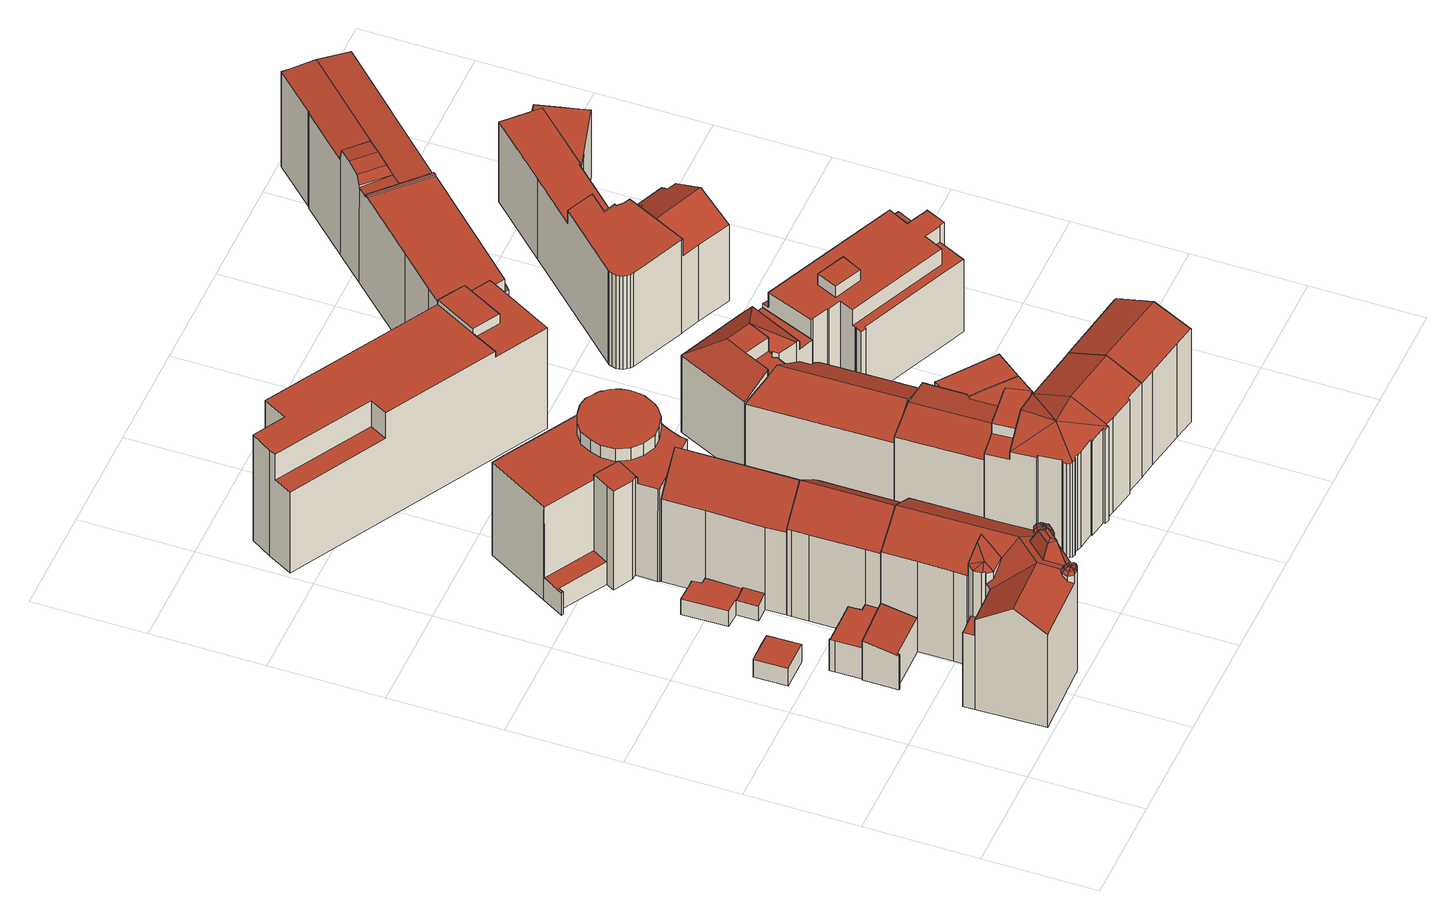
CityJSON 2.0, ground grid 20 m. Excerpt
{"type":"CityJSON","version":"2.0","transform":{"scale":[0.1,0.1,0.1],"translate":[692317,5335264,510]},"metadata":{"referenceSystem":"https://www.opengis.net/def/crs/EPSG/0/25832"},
"CityObjects":{
"building1":{"type":"Building","attributes":{"Gemeindeschluessel":"09162000","HoeheDach":"514.797","HoeheGrund":"511.000","Methode":"1000","NiedrigsteTraufeDesGebaeudes":"514.797","Geometrietyp2DReferenz":"3000","function":"31001_2000","roofType":"1000","measuredHeight":3.8},"geometry":[{"type":"MultiSurface","lod":"2","boundaries":[[[0,1,2,3]],[[4,5,0,3,6]],[[7,2,1,8,9]],[[3,2,7,6]],[[6,7,9,4]],[[5,8,1,0]],[[4,9,8,5]]],"semantics":{"surfaces":[{"type":"WallSurface"},{"type":"GroundSurface"},{"type":"RoofSurface"}],"values":[0,1,2,0,0,0,0]}}]},
"building2":{"type":"Building","attributes":{"Gemeindeschluessel":"09162000","HoeheDach":"519.256","HoeheGrund":"510.844","Methode":"2000","NiedrigsteTraufeDesGebaeudes":"517.980","Geometrietyp2DReferenz":"3000","function":"31001_2000","roofType":"2100","measuredHeight":8.41},"geometry":[{"type":"MultiSurface","lod":"2","boundaries":[[[10,11,12,13]],[[14,15,16,17]],[[17,16,11,10]],[[18,14,17,10,13,19,20,21]],[[20,22,23,21]],[[13,12,24,19]],[[23,22,24,12,11,16,15,25]],[[19,24,22,20]],[[21,23,25,18]],[[18,25,15,14]]],"semantics":{"surfaces":[{"type":"WallSurface"},{"type":"GroundSurface"},{"type":"RoofSurface"}],"values":[0,0,0,1,0,0,2,0,0,0]}}]},
"building3":{"type":"Building","attributes":{"Gemeindeschluessel":"09162000","HoeheDach":"517.700","HoeheGrund":"511.034","Methode":"2000","NiedrigsteTraufeDesGebaeudes":"517.700","Geometrietyp2DReferenz":"3000","function":"31001_9998","roofType":"1000","measuredHeight":6.67,"storeysAboveGround":2},"geometry":[{"type":"MultiSurface","lod":"2","boundaries":[[[26,27,28,29]],[[30,31,32,33]],[[29,28,34,35]],[[36,30,33,37,38,39,40,41,26,29,35]],[[39,42,43,40]],[[41,44,27,26]],[[35,34,45,36]],[[40,43,44,41]],[[36,45,31,30]],[[33,32,46,37]],[[38,47,42,39]],[[37,46,47,38]],[[34,28,27,44,43,42,47,46,32,31,45]]],"semantics":{"surfaces":[{"type":"WallSurface"},{"type":"GroundSurface"},{"type":"RoofSurface"}],"values":[0,0,0,1,0,0,0,0,0,0,0,0,2]}}]},
"building4":{"type":"Building","attributes":{"Gemeindeschluessel":"09162000","HoeheDach":"536.700","HoeheGrund":"510.912","Methode":"2000","NiedrigsteTraufeDesGebaeudes":"526.860","Geometrietyp2DReferenz":"3000","function":"31001_1000","roofType":"3100","measuredHeight":25.79,"storeysAboveGround":5},"geometry":[{"type":"MultiSurface","lod":"2","boundaries":[[[48,49,50,51]],[[52,53,54,55,56,57]],[[58,59,60,61,62,63]],[[64,65,53,52,66]],[[67,68,69,70,71]],[[72,73,49,74]],[[75,71,70,76]],[[77,78,79]],[[80,81,82,83]],[[57,84,85,86,52]],[[87,88,89,90,91]],[[61,60,92,93]],[[94,95,96,97]],[[98,99,100,101]],[[102,103,104,105]],[[106,107,108,109,110,111]],[[111,110,112,113]],[[114,115,116,117]],[[118,119,120]],[[81,121,82]],[[99,122,123,120,100]],[[124,125,126,127]],[[104,128,118]],[[129,130,131,132,48,51,116,115,92,60,59]],[[108,133,134,77,109]],[[135,136,137,138]],[[105,118,139]],[[140,141,142,143]],[[144,145,83,136,135]],[[82,72,146]],[[147,79,78,148]],[[110,109,77,112]],[[127,126,149,150]],[[151,152,153,154,155,156,157,158,159,160,161,162,163,164,165,166,167,168,169,170,94,97,84,57,56,55,171,107,106,111,113,172,173,174,124,127,150,63,62,61,93,114,117,175,176,177,178,179,180]],[[120,119,181,100]],[[77,79,112]],[[148,78,182]],[[69,68,67,183,184,185]],[[169,66,186,187,170]],[[105,104,118]],[[103,142,128,104]],[[188,189,157,156,155,190]],[[191,73,82]],[[163,162,161,160,159,192,143,142,103,102,193]],[[193,102,105,139,194]],[[195,196,191]],[[123,118,120]],[[67,197,198,183]],[[146,72,74,199]],[[128,200,118]],[[118,87,119]],[[201,135,138,202]],[[186,86,85,96,95,187]],[[198,197,71,75]],[[203,138,137,146,199]],[[158,204,205,192,159]],[[125,206,207,147,148,182,208,209,129,59,58,149,126]],[[174,206,125,124]],[[194,139,123,122]],[[157,189,204,158]],[[173,207,206,174]],[[145,144,210,190,155,154,153,152,151,180,211,121,81,80]],[[80,83,145]],[[101,100,181,212]],[[150,149,58,63]],[[209,134,213]],[[82,73,72]],[[212,181,91,214]],[[200,88,118]],[[97,96,85,84]],[[185,184,183,75,76]],[[172,147,207,173]],[[170,187,95,94]],[[191,196,50,49,73]],[[131,199,74,132]],[[213,134,133,215]],[[197,67,71]],[[138,203,199,131,130,202]],[[119,87,91,181]],[[211,180,179,178,177,176,175,117,116,51,50,196,195,216,217]],[[139,118,123]],[[209,208,182,78,77,134]],[[168,167,218,64,66,169]],[[54,215,133,108,107,171,55]],[[219,220,140,143,192,205,204,189,188,190,210,201,202,130,129,65],[70,69,185,76]],[[183,198,75]],[[220,89,141,140]],[[136,82,137]],[[167,166,165,164,163,193,194,122,99,98,218]],[[65,129,209,213,215,54,53]],[[218,98,101,212,214,219,65,64]],[[137,82,146]],[[216,195,191,82]],[[121,211,217,82]],[[83,82,136]],[[118,88,87]],[[93,92,115,114]],[[200,141,89,88]],[[186,66,52,86]],[[132,74,49,48]],[[210,144,135,201]],[[112,79,147,172,113]],[[217,216,82]],[[91,90,89,220,219,214]],[[128,142,141,200]]],"semantics":{"surfaces":[{"type":"WallSurface"},{"type":"RoofSurface"},{"type":"GroundSurface"}],"values":[0,0,0,1,1,1,1,1,1,0,1,0,0,0,1,0,0,0,1,1,1,0,1,1,1,1,1,0,1,1,0,1,0,2,1,1,0,1,0,1,1,0,1,0,1,1,1,1,1,1,1,0,1,1,1,0,1,0,1,0,0,0,1,0,0,0,1,0,1,0,1,0,0,1,0,0,1,0,1,0,1,1,0,0,1,1,0,1,0,1,1,1,1,1,1,1,0,1,0,0,0,0,1,0,1]}}]},
"building5":{"type":"Building","attributes":{"Gemeindeschluessel":"09162000","HoeheDach":"514.356","HoeheGrund":"510.850","Methode":"1000","NiedrigsteTraufeDesGebaeudes":"514.001","Geometrietyp2DReferenz":"3000","function":"31001_2000","roofType":"1000","measuredHeight":3.51},"geometry":[{"type":"MultiSurface","lod":"2","boundaries":[[[221,222,223,224,225,226,227,228,229,230,231]],[[232,228,227,233]],[[224,234,225]],[[224,223,235]],[[236,237,238,239,240,241,242,243,244,232,233,245]],[[237,246,247,238]],[[233,227,226,245]],[[229,228,232,244,243,230]],[[246,234,224,235,247]],[[242,231,230,243]],[[247,235,223,222,240,239,238]],[[241,240,222,221,231,242]],[[237,236,245,226,225,234,246]]],"semantics":{"surfaces":[{"type":"RoofSurface"},{"type":"WallSurface"},{"type":"GroundSurface"}],"values":[0,1,1,1,2,1,1,1,0,1,1,1,1]}}]},
"building6":{"type":"Building","attributes":{"Gemeindeschluessel":"09162000","HoeheDach":"534.745","HoeheGrund":"510.860","Methode":"1000","NiedrigsteTraufeDesGebaeudes":"529.521","Geometrietyp2DReferenz":"3000","function":"31001_9998","roofType":"3100","measuredHeight":23.89,"storeysAboveGround":6},"geometry":[{"type":"MultiSurface","lod":"2","boundaries":[[[248,249,250,251]],[[63,252,253,150]],[[254,255,256,257]],[[258,259,255,254]],[[260,261,262,61]],[[257,256,263,264]],[[264,260,61,63,150,265,248,251,258,254,257]],[[61,262,252,63]],[[252,255,259,250,249,266,253]],[[265,266,249,248]],[[264,263,261,260]],[[262,261,263,256,255,252]],[[150,253,266,265]],[[251,250,259,258]]],"semantics":{"surfaces":[{"type":"WallSurface"},{"type":"GroundSurface"},{"type":"RoofSurface"}],"values":[0,0,0,0,0,0,1,0,2,0,0,2,0,0]}}]},
"building7":{"type":"Building","attributes":{"Gemeindeschluessel":"09162000","HoeheDach":"534.630","HoeheGrund":"510.900","Methode":"1000","NiedrigsteTraufeDesGebaeudes":"528.581","Geometrietyp2DReferenz":"3000","function":"31001_9998","roofType":"3100","measuredHeight":23.73,"storeysAboveGround":6},"geometry":[{"type":"MultiSurface","lod":"2","boundaries":[[[267,268,269,270]],[[271,272,273,274,275,276,277,278]],[[270,269,279,257]],[[276,275,280,281]],[[282,277,276,281]],[[274,273,283,284,280,275]],[[258,278,277,282]],[[254,271,278,258]],[[257,279,271,254]],[[270,257,254,258,282,281,280,284,283,285,267]],[[272,268,267,285,283,273]],[[279,269,268,272,271]]],"semantics":{"surfaces":[{"type":"WallSurface"},{"type":"RoofSurface"},{"type":"GroundSurface"}],"values":[0,1,0,0,0,0,0,0,0,2,0,1]}}]},
"building8":{"type":"Building","attributes":{"Gemeindeschluessel":"09162000","HoeheDach":"533.390","HoeheGrund":"510.809","Methode":"2000","NiedrigsteTraufeDesGebaeudes":"515.620","Geometrietyp2DReferenz":"3000","function":"31001_9998","roofType":"1000","measuredHeight":22.58,"storeysAboveGround":6},"geometry":[{"type":"MultiSurface","lod":"2","boundaries":[[[286,287,288,289]],[[290,291,292,293]],[[294,295,296,297,298]],[[299,300,301,302]],[[303,304,305,306]],[[298,297,307,308]],[[302,301,309,310]],[[311,312,313,314]],[[315,316,317,318]],[[319,320,321,322]],[[323,324,325,326]],[[299,302,310,319,322,327,328,329,330,331,332,333,334,311,314,335,336,337,338,339,290,293,340,341,342,323,326,343,344,345,346,347,348,349]],[[350,351,316,315]],[[340,352,353,341]],[[354,355,356,357,296,295,358]],[[289,288,359,360]],[[327,361,362,328]],[[299,349,363,364,365,300]],[[329,366,367,330]],[[346,368,369,347]],[[370,371,372,373]],[[374,317,316,351,375,364,363,376,369,368,377,378,379,325,324,380,353,352,292,291,381,382,305,304,359,288,287,372,371]],[[334,294,312,311]],[[297,296,357,383]],[[339,338,384,385,382,381]],[[337,386,384,338]],[[344,378,377,345]],[[373,372,287,286]],[[339,381,291,290]],[[387,374,371,370]],[[310,309,320,319]],[[331,355,354,332]],[[383,357,356,388]],[[306,305,382,385]],[[389,375,351,350]],[[365,364,375,389]],[[343,379,378,344]],[[336,335,390,308,307,391]],[[333,358,295,294,334]],[[341,353,380,342]],[[314,313,390,335]],[[293,292,352,340]],[[366,362,361,321,320,309,301,300,365,389,350,315,318,387,370,373,286,289,360,303,306,385,384,386,391,307,297,383,388,367]],[[345,377,368,346]],[[366,329,328,362]],[[336,391,386,337]],[[332,354,358,333]],[[331,330,367,388,356,355]],[[348,376,363,349]],[[360,359,304,303]],[[322,321,361,327]],[[313,312,294,298,308,390]],[[318,317,374,387]],[[347,369,376,348]],[[342,380,324,323]],[[326,325,379,343]]],"semantics":{"surfaces":[{"type":"WallSurface"},{"type":"GroundSurface"},{"type":"RoofSurface"}],"values":[0,0,0,0,0,0,0,0,0,0,0,1,0,0,2,0,0,0,0,0,0,2,0,0,0,0,0,0,0,0,0,0,0,0,0,0,0,0,0,0,0,0,2,0,0,0,0,0,0,0,0,2,0,0,0,0]}}]},
"building9":{"type":"Building","attributes":{"Gemeindeschluessel":"09162000","HoeheDach":"534.330","HoeheGrund":"510.653","Methode":"2000","NiedrigsteTraufeDesGebaeudes":"527.950","Geometrietyp2DReferenz":"3000","function":"31001_3000","roofType":"9999","measuredHeight":23.68,"storeysAboveGround":6},"geometry":[{"type":"MultiSurface","lod":"2","boundaries":[[[392,393,394,395]],[[396,397,398,399]],[[400,401,402,403]],[[404,402,401,405,406,392,395]],[[396,407,408,397]],[[409,410,399,398,411,412]],[[413,414,415,416,412,411,408,407,394,393]],[[413,417,418,419,420,414]],[[421,416,415,422]],[[404,423,403,402]],[[423,410,409,421,422,420,419,400,403]],[[400,419,418,424,405,401]],[[422,415,414,420]],[[409,412,416,421]],[[393,425,417,413]],[[406,426,425,393,392]],[[405,424,426,406]],[[426,424,418,417,425]],[[410,423,404,395,394,407,396,399]],[[397,408,411,398]]],"semantics":{"surfaces":[{"type":"WallSurface"},{"type":"RoofSurface"},{"type":"GroundSurface"}],"values":[0,1,0,1,0,0,1,0,0,0,2,0,0,0,0,0,0,1,0,0]}}]},
"building10":{"type":"Building","attributes":{"Gemeindeschluessel":"09162000","HoeheDach":"529.800","HoeheGrund":"510.450","Methode":"2000","NiedrigsteTraufeDesGebaeudes":"528.053","Geometrietyp2DReferenz":"3000","function":"31001_9998","roofType":"3100","measuredHeight":19.35,"storeysAboveGround":4},"geometry":[{"type":"MultiSurface","lod":"2","boundaries":[[[427,428,429,430,431,432,433]],[[434,431,430,435]],[[436,437,438,439]],[[433,432,431,434,440,441]],[[442,443,444,438,437,429,428]],[[445,427,433,441]],[[439,446,447,448,449,445,441,440,434,435,450,436]],[[439,438,444,446]],[[429,437,436,450,435,430]],[[445,449,448,442,428,427]],[[446,444,443,447]],[[447,443,442,448]]],"semantics":{"surfaces":[{"type":"RoofSurface"},{"type":"WallSurface"},{"type":"GroundSurface"}],"values":[0,1,1,1,0,1,2,1,1,1,1,1]}}]},
"building11":{"type":"Building","attributes":{"Gemeindeschluessel":"09162000","HoeheDach":"533.870","HoeheGrund":"510.830","Methode":"2000","NiedrigsteTraufeDesGebaeudes":"529.450","Geometrietyp2DReferenz":"3000","function":"31001_1000","roofType":"3100","measuredHeight":23.04,"storeysAboveGround":5},"geometry":[{"type":"MultiSurface","lod":"2","boundaries":[[[451,452,453,454]],[[455,456,457,458,459,460,461,462,463,464,465,466,467]],[[468,469,470,471]],[[472,473,453,452,474,475,476,467,466,477]],[[478,474,452,451]],[[479,473,472,480]],[[465,481,482,483,466]],[[484,485,486,487,488,489]],[[490,489,488,491,492,493,494]],[[495,456,455,496]],[[497,498,499,500]],[[492,491,501,502]],[[503,464,463,504]],[[505,506,480,472,477,507,508,490,494]],[[509,457,456,495]],[[504,463,462,510]],[[511,512,513,514]],[[515,516,468,471,511,514,517,518,519,503,504,510,520,521,522,523,509,495,496,524,525,526,478,451,454,479,480,506,505,494,493,492,502,527,528,529,530,531,497,500,532]],[[523,458,457,509]],[[508,485,484,489,490]],[[533,534,535]],[[507,536,537,538,486,485,508]],[[469,468,516,515,539,540]],[[487,486,538,535,534,541,542,501,491,488]],[[502,501,542,527]],[[517,514,513,482,481,518]],[[513,512,470,469,540,483,482]],[[471,470,512,511]],[[532,543,539,515]],[[464,503,519,518,481,465]],[[526,475,474,478]],[[524,496,455,467,476,525]],[[534,533,544,530,529,528,541]],[[477,466,537,536,507]],[[525,476,475,526]],[[454,453,473,479]],[[510,462,461,520]],[[520,461,460,521]],[[522,459,458,523]],[[540,539,543,499,498,545,483]],[[500,499,543,532]],[[538,537,535]],[[544,533,535,537,466]],[[483,545,544,466]],[[527,542,541,528]],[[521,460,459,522]],[[545,498,497,531,530,544]]],"semantics":{"surfaces":[{"type":"WallSurface"},{"type":"RoofSurface"},{"type":"GroundSurface"}],"values":[0,1,0,1,0,0,1,0,0,0,0,0,0,0,0,0,0,2,0,1,0,0,0,1,0,0,1,0,0,0,0,0,0,1,0,0,0,0,0,1,0,0,1,1,0,0,0]}}]},
"building12":{"type":"Building","attributes":{"Gemeindeschluessel":"09162000","HoeheDach":"530.464","HoeheGrund":"510.520","Methode":"1000","NiedrigsteTraufeDesGebaeudes":"526.742","Geometrietyp2DReferenz":"3000","function":"31001_1000","roofType":"3100","measuredHeight":19.94,"storeysAboveGround":5},"geometry":[{"type":"MultiSurface","lod":"2","boundaries":[[[546,547,548,549]],[[550,551,552,553,554,555,556,557]],[[558,557,556,559,548,547,560]],[[556,555,561,562,563,559]],[[564,552,551,565]],[[549,548,559,563]],[[566,560,547,546]],[[567,568,569,566,546,549,563,562,561,570,571,564,565]],[[569,558,560,566]],[[571,553,552,564]],[[565,551,550,567]],[[570,554,553,571]],[[568,567,550,557,558,569]],[[561,555,554,570]]],"semantics":{"surfaces":[{"type":"WallSurface"},{"type":"RoofSurface"},{"type":"GroundSurface"}],"values":[0,1,1,0,0,0,0,2,0,0,0,0,0,0]}}]},
"building13":{"type":"Building","attributes":{"Gemeindeschluessel":"09162000","HoeheDach":"530.900","HoeheGrund":"510.668","Methode":"2000","NiedrigsteTraufeDesGebaeudes":"525.400","Geometrietyp2DReferenz":"3000","function":"31001_9998","roofType":"1000","measuredHeight":20.23,"storeysAboveGround":4},"geometry":[{"type":"MultiSurface","lod":"2","boundaries":[[[572,573,574,575,576,577,578]],[[572,578,579,580]],[[581,582,583,584,585,586,587]],[[586,588,587]],[[589,576,575,584,583,590]],[[591,592,593,594]],[[595,596,597,598,599]],[[595,599,600,584,575,574]],[[584,601,585]],[[598,602,603,604,605,600,599]],[[606,603,602,607]],[[586,585,608]],[[589,609,577,576]],[[610,611,581,587,588,612]],[[594,593,613,614]],[[580,579,615,616]],[[609,615,579,578,577]],[[613,593,592,617,612,588,586,608,618,619]],[[620,617,592,591]],[[601,584,600,605]],[[618,605,604,619]],[[621,622,611,610,620,591,594,614,606,607,597,596,573,572,580,616]],[[622,621,590,583,582]],[[608,585,601,605,618]],[[621,616,615,609,589,590]],[[596,595,574,573]],[[610,612,617,620]],[[598,597,607,602]],[[606,614,613,619,604,603]],[[622,582,581,611]]],"semantics":{"surfaces":[{"type":"WallSurface"},{"type":"RoofSurface"},{"type":"GroundSurface"}],"values":[0,0,1,0,1,0,0,1,0,1,0,0,0,0,0,0,1,1,0,1,0,2,0,0,0,0,0,0,0,0]}}]},
"building14":{"type":"Building","attributes":{"Gemeindeschluessel":"09162000","HoeheDach":"516.888","HoeheGrund":"510.888","Methode":"3220","NiedrigsteTraufeDesGebaeudes":"516.888","Geometrietyp2DReferenz":"3000","function":"31001_2000","roofType":"9999","measuredHeight":6},"geometry":[{"type":"MultiSurface","lod":"2","boundaries":[[[623,624,625,626]],[[627,628,629,626,625]],[[630,631,628,627]],[[631,632,629,628]],[[624,630,627,625]],[[624,623,632,631,630]],[[632,623,626,629]]],"semantics":{"surfaces":[{"type":"WallSurface"},{"type":"GroundSurface"},{"type":"RoofSurface"}],"values":[0,1,0,0,0,2,0]}}]},
"building15":{"type":"Building","attributes":{"Gemeindeschluessel":"09162000","HoeheDach":"533.600","HoeheGrund":"510.930","Methode":"2000","NiedrigsteTraufeDesGebaeudes":"530.955","Geometrietyp2DReferenz":"3000","function":"31001_1000","roofType":"3100","measuredHeight":22.67,"storeysAboveGround":5},"geometry":[{"type":"MultiSurface","lod":"2","boundaries":[[[633,634,635,636,637,638]],[[639,640,543,641,642,643]],[[635,634,644,645]],[[646,647,648,649,650,651]],[[641,543,638,637]],[[652,653,654,655]],[[648,647,656,657,652,655,643,642,641,637,636,635,645,649]],[[656,647,646,658,659,657]],[[655,654,639,643]],[[657,659,653,652]],[[645,644,650,649]],[[653,659,658,646,651,640,639,654]],[[651,650,644,634,633,638,543,640]]],"semantics":{"surfaces":[{"type":"WallSurface"},{"type":"GroundSurface"},{"type":"RoofSurface"}],"values":[0,0,0,0,0,0,1,0,0,0,0,2,2]}}]},
"building16":{"type":"Building","attributes":{"Gemeindeschluessel":"09162000","HoeheDach":"516.888","HoeheGrund":"510.888","Methode":"3220","NiedrigsteTraufeDesGebaeudes":"516.888","Geometrietyp2DReferenz":"3000","function":"31001_2000","roofType":"9999","measuredHeight":6},"geometry":[{"type":"MultiSurface","lod":"2","boundaries":[[[660,630,627,661]],[[660,662,663,623,624,630]],[[630,624,625,627]],[[627,625,626,664,665,661]],[[623,663,664,626]],[[662,660,661,665]],[[624,623,626,625]],[[663,662,665,664]]],"semantics":{"surfaces":[{"type":"WallSurface"},{"type":"RoofSurface"},{"type":"GroundSurface"}],"values":[0,1,0,2,0,0,0,0]}}]},
"building17":{"type":"Building","attributes":{"Gemeindeschluessel":"09162000","HoeheDach":"514.016","HoeheGrund":"510.914","Methode":"1000","NiedrigsteTraufeDesGebaeudes":"514.016","Geometrietyp2DReferenz":"3000","function":"31001_2000","roofType":"1000","measuredHeight":3.1},"geometry":[{"type":"MultiSurface","lod":"2","boundaries":[[[666,667,668,669]],[[670,671,668,667]],[[667,666,672,670]],[[669,673,672,666]],[[670,672,673,671]],[[669,668,671,673]]],"semantics":{"surfaces":[{"type":"WallSurface"},{"type":"GroundSurface"},{"type":"RoofSurface"}],"values":[0,0,1,0,0,2]}}]},
"building18":{"type":"Building","attributes":{"Gemeindeschluessel":"09162000","HoeheDach":"531.830","HoeheGrund":"510.580","Methode":"2000","NiedrigsteTraufeDesGebaeudes":"512.830","Geometrietyp2DReferenz":"3000","function":"31001_9998","roofType":"1000","measuredHeight":21.25,"storeysAboveGround":6},"geometry":[{"type":"MultiSurface","lod":"2","boundaries":[[[674,675,676,677,678,679,680]],[[677,681,682,678]],[[683,684,685,686]],[[687,688,689,690]],[[686,685,691,692]],[[693,694,695,696]],[[697,698,699,700]],[[701,702,703,704,696,695]],[[705,706,707,708,709,710,711,712,713,714]],[[715,716,717,718]],[[719,720,688,687]],[[721,722,705,714]],[[723,724,715,718]],[[725,726,727,728,729,730]],[[711,710,731,732]],[[733,734,735,683,686,692,697,700,736,737,738,739,740,741,742,743,744,745,746,747,748,749,721,714,713,712,711,732,750,751,752,693,696,704,703]],[[707,706,753,754]],[[692,691,698,697]],[[732,731,755,750]],[[756,757,758,759]],[[759,758,760,761]],[[676,762,681,677]],[[749,748,723,718,717,722,721]],[[763,764,720,719,765,766,767,768]],[[761,760,769,770]],[[770,769,757,756]],[[738,737,771,772,773,739]],[[755,768,767,774,752,751,750]],[[775,776,777,778]],[[766,765,719,687,690,779,780,702,701,695,694,774,767]],[[754,708,707]],[[742,674,680,743]],[[760,758,757,769]],[[731,710,709,781,782,729,728,727,777,776,699,698,691,685,684,689,688,720,764,763,768,755],[756,759,761,770]],[[676,675,674,742,741,740,739,773,762]],[[775,771,737,736,700,699,776]],[[752,774,694,693]],[[783,730,729,782,784,716,715,724]],[[680,679,678,682,785,746,745,744,743]],[[778,777,727,726]],[[703,702,780,733]],[[754,753,784,782,781,709,708]],[[762,773,772,771,775,778,726,725,730,783,785,682,681]],[[722,717,716,784,753,706,705]],[[747,746,785,783,724,723,748]],[[683,735,734,733,780,779,690,689,684]]],"semantics":{"surfaces":[{"type":"RoofSurface"},{"type":"WallSurface"},{"type":"GroundSurface"}],"values":[0,1,1,1,1,1,1,1,1,1,1,1,0,1,1,2,1,1,1,1,1,1,1,1,1,1,1,1,1,0,0,1,0,0,1,1,1,1,1,1,1,1,0,0,1,1]}}]},
"building19":{"type":"Building","attributes":{"Gemeindeschluessel":"09162000","HoeheDach":"533.700","HoeheGrund":"510.618","Methode":"2000","NiedrigsteTraufeDesGebaeudes":"528.500","Geometrietyp2DReferenz":"3000","function":"31001_3000","roofType":"3100","measuredHeight":23.08,"storeysAboveGround":6},"geometry":[{"type":"MultiSurface","lod":"2","boundaries":[[[786,787,788,789]],[[789,788,790,791]],[[792,793,794,795]],[[796,797,798,799]],[[795,794,800,801]],[[802,803,790,788,787,804,805,806]],[[807,799,798,808,809,810,811,812]],[[801,800,813,814]],[[815,816,812]],[[810,817,818,819,811]],[[820,821,822,823]],[[403,814,813,824,825,826]],[[821,827,828,822]],[[819,815,812,811]],[[829,830,809,808]],[[400,831,832,419]],[[824,813,800,794,793,833,834]],[[827,802,835,836,828]],[[837,833,793,792]],[[838,805,804,839]],[[838,840,836,835,806,805]],[[820,815,802,827]],[[840,807,812,816,823,822,828,836]],[[810,809,830,817]],[[403,400,419,796,799,807,840,838,839,786,789,791,837,792,795,801,814]],[[831,826,825,829,808,798,797,832]],[[419,832,797,796]],[[815,820,823,816]],[[820,827,821]],[[818,817,830,829,825,824,834,841]],[[818,841,803,802,815,819]],[[403,826,831,400]],[[806,835,802]],[[839,804,787,786]],[[837,791,790,803,841,834,833]]],"semantics":{"surfaces":[{"type":"WallSurface"},{"type":"RoofSurface"},{"type":"GroundSurface"}],"values":[0,0,0,0,0,1,0,0,0,0,1,0,1,1,0,0,1,1,0,0,0,1,0,1,2,1,0,1,0,0,1,0,0,0,0]}}]},
"building20":{"type":"Building","attributes":{"Gemeindeschluessel":"09162000","HoeheDach":"530.780","HoeheGrund":"510.700","Methode":"2000","NiedrigsteTraufeDesGebaeudes":"525.130","Geometrietyp2DReferenz":"3000","function":"31001_9998","roofType":"1000","measuredHeight":20.08,"storeysAboveGround":8},"geometry":[{"type":"MultiSurface","lod":"2","boundaries":[[[842,843,844,845,846,847,848]],[[849,850,851,852]],[[853,854,855,856,857,858,859,860]],[[861,862,863,864]],[[865,866,867,868]],[[869,870,871,872,873,874,875,876,877]],[[878,879,880,881]],[[882,883,884,856,855,885,886,887]],[[861,888,889,890,891,862]],[[867,866,892,893,894]],[[895,896,897,898]],[[898,897,899,900]],[[892,863,862,891,890,901,902,903,844,843,893]],[[904,905,896,895]],[[865,906,864,863,892,866]],[[907,868,867,894,908,909,910]],[[881,880,911,912]],[[913,914,915,916]],[[852,917,875,874,873,918,919,920,911,880,879,849]],[[921,922,923,920,919,918]],[[916,915,924,925]],[[884,883,882,926,872,871,870,869,927,847,846,845,928,929,930,889,888,861,864,906,865,868,907,910,931,932,913,916,925,904,895,898,900,933,934,878,881,912,935,859,858,857,856]],[[852,851,936,917]],[[927,937,848,847]],[[872,926,882,887,921,918,873]],[[930,901,890,889]],[[925,924,905,904]],[[894,893,843,842,938,908]],[[931,910,909,939,940,932]],[[887,886,885,855,854,853,860,941,942,923,922,921]],[[917,936,876,875]],[[903,902,901,930,929,928]],[[911,942,941,860,859,935,912]],[[943,850,849,879,878,934,933]],[[942,911,920,923]],[[845,844,903,928]],[[932,940,914,913]],[[869,877,937,927]],[[924,915,914,940,939,909,908,938,842,848,937,877,876,936,851,850,943,899,897,896,905]],[[900,899,943,933]]],"semantics":{"surfaces":[{"type":"WallSurface"},{"type":"RoofSurface"},{"type":"GroundSurface"}],"values":[0,0,0,0,0,0,0,0,0,1,0,0,1,0,0,0,0,0,1,0,0,2,0,0,0,0,0,0,0,1,0,0,0,0,0,0,0,0,1,0]}}]}
},
"vertices":[
[88,481,10],[88,481,48],[108,481,48],[108,481,10],[51,422,10],[50,481,10],[109,422,10],[109,422,48],[50,481,48],[51,422,48],
[113,262,8],[113,262,81],[113,259,80],[113,259,8],[198,324,8],[198,324,93],[199,263,81],[199,263,8],[108,320,8],[111,259,8],[111,258,8],[108,258,8],[111,258,80],[108,258,80],[111,259,80],[108,320,92],
[198,324,10],[198,324,77],[108,320,77],[108,320,10],[110,375,10],[110,375,77],[110,374,77],[110,374,10],[107,365,77],[107,365,10],[107,375,10],[188,375,10],[188,365,10],[189,352,10],[202,352,10],[202,324,10],[189,352,77],[202,352,77],[202,324,77],[107,375,77],[188,375,77],[188,365,77],
[319,115,213],[319,115,224],[326,113,224],[326,113,209],[149,133,202],[182,134,202],[183,134,203],[183,134,9],[182,134,9],[149,133,9],[262,325,245],[264,325,246],[323,326,209],[323,326,9],[264,325,9],[262,325,9],[111,67,246],[223,71,246],[109,131,202],[285,78,264],[295,79,238],[303,81,216],[272,103,238],[274,89,264],[312,107,230],[319,110,230],[309,111,224],[252,65,264],[240,68,238],[209,155,232],[238,178,240],[199,178,227],[320,85,230],[321,87,231],[318,97,233],[316,84,230],[148,153,9],[148,153,169],[149,133,169],[243,34,231],[250,34,231],[251,38,225],[244,38,225],[240,38,225],[323,322,209],[323,322,9],[112,151,9],[112,151,169],[111,151,169],[111,151,9],[238,14,208],[238,14,225],[232,23,225],[232,23,214],[254,16,229],[259,20,229],[258,20,231],[253,17,231],[190,150,9],[194,147,9],[194,147,225],[190,150,225],[190,151,225],[190,151,9],[189,165,225],[189,165,9],[325,205,9],[325,205,208],[325,181,208],[325,181,9],[248,25,233],[239,31,231],[237,23,231],[325,91,231],[239,14,226],[241,17,231],[199,263,9],[199,263,203],[198,324,203],[198,324,9],[259,24,231],[267,119,246],[305,99,222],[305,104,222],[309,111,219],[192,145,224],[200,135,224],[308,86,224],[311,89,230],[309,95,230],[305,94,224],[246,16,231],[257,33,216],[257,33,225],[263,23,225],[263,23,210],[315,79,224],[315,79,225],[309,102,230],[199,178,202],[238,178,228],[202,324,205],[202,324,9],[325,91,9],[321,87,9],[320,85,9],[315,79,9],[314,78,9],[315,77,9],[316,76,9],[265,22,9],[264,23,9],[263,23,9],[259,20,9],[254,16,9],[252,15,9],[246,14,9],[239,14,9],[238,14,9],[113,10,9],[111,67,9],[109,131,9],[108,151,9],[192,145,9],[199,178,9],[199,180,9],[199,203,9],[326,113,9],[326,111,9],[326,106,9],[326,103,9],[326,97,9],[326,92,9],[235,34,225],[257,179,240],[263,54,264],[262,45,238],[262,37,216],[109,131,169],[108,151,169],[315,77,209],[316,76,208],[314,78,210],[324,108,230],[264,23,210],[252,15,228],[246,14,229],[326,106,230],[326,111,226],[275,78,267],[263,65,267],[305,104,224],[255,31,231],[308,86,215],[305,94,220],[305,99,224],[265,22,208],[265,22,209],[199,203,202],[199,180,202],[247,159,233],[234,135,224],[315,79,210],[326,92,231],[235,34,221],[200,135,210],[240,38,224],[192,145,202],[326,103,231],[326,97,231],[113,10,208],[244,38,224],[251,38,221],
[172,558,41],[173,558,41],[173,557,41],[182,557,41],[200,557,41],[201,621,41],[189,621,41],[188,638,41],[172,638,41],[143,639,41],[145,559,41],[188,638,8],[189,621,8],[200,557,44],[173,557,40],[200,557,8],[200,520,8],[173,520,8],[173,557,8],[173,558,8],[172,558,8],[145,559,8],[143,639,8],[172,638,8],[201,621,8],[200,520,44],[173,520,40],
[201,447,9],[201,447,195],[201,475,195],[201,475,9],[262,325,247],[202,324,195],[261,485,9],[261,485,247],[321,486,195],[321,486,9],[201,484,9],[201,484,195],[322,448,9],[322,448,195],[323,326,195],[322,476,195],[322,476,9],[202,352,9],[202,352,195],
[320,695,9],[320,695,186],[320,519,187],[320,519,9],[261,485,246],[260,695,246],[257,695,244],[217,695,204],[200,694,187],[201,621,187],[200,520,186],[201,484,187],[321,486,186],[200,694,9],[201,621,9],[200,520,9],[257,695,9],[217,695,9],[260,695,9],
[239,829,208],[239,829,234],[250,849,234],[250,849,208],[337,862,8],[337,862,234],[342,859,234],[342,859,8],[164,772,56],[164,772,220],[181,800,220],[181,800,208],[181,800,56],[345,756,8],[345,756,208],[337,745,208],[337,745,8],[287,870,208],[287,870,234],[307,873,234],[307,873,208],[95,850,208],[95,850,56],[331,732,208],[331,732,8],[81,819,8],[81,819,56],[76,810,56],[76,810,8],[285,738,208],[285,738,234],[262,748,234],[262,748,208],[326,720,8],[326,720,208],[323,711,208],[323,711,8],[361,834,8],[361,834,234],[364,825,234],[364,825,8],[321,701,8],[320,698,8],[200,697,8],[199,700,8],[200,738,8],[190,738,8],[156,757,8],[164,772,8],[72,811,8],[95,851,8],[160,963,8],[175,955,8],[332,865,8],[348,854,8],[352,848,8],[357,842,8],[366,816,8],[366,807,8],[365,797,8],[363,787,8],[359,778,8],[355,771,8],[351,764,8],[305,739,208],[305,739,234],[348,854,234],[352,848,234],[190,738,220],[200,738,220],[199,733,220],[224,775,220],[156,757,220],[267,862,234],[267,862,208],[321,701,208],[320,698,208],[351,764,234],[345,757,234],[345,757,208],[200,697,208],[199,700,208],[363,787,234],[359,778,234],[233,785,208],[233,785,234],[233,809,234],[233,809,208],[245,763,234],[328,745,234],[355,771,234],[365,797,234],[366,807,234],[366,816,234],[357,842,234],[332,865,234],[325,870,234],[224,775,208],[175,955,208],[325,870,208],[160,963,208],[245,763,208],[199,733,208],[328,745,208],[72,811,56],[95,851,208],
[397,1089,223],[397,1089,234],[371,1040,234],[371,1040,223],[178,1149,179],[195,1180,179],[27,1275,179],[9,1243,179],[529,1112,6],[529,1112,223],[527,1107,223],[527,1107,6],[462,989,223],[485,1137,223],[444,1062,223],[178,1149,234],[195,1180,234],[33,1287,6],[9,1243,6],[27,1275,234],[33,1287,234],[438,1164,234],[136,1335,234],[112,1293,234],[56,1324,234],[438,1164,243],[449,1158,243],[449,1158,6],[136,1335,6],[56,1324,6],[112,1293,6],[462,989,6],[485,1137,243],[397,1089,243],[444,1062,243],
[536,267,197],[539,267,198],[536,411,198],[534,411,197],[471,409,181],[474,265,181],[474,259,181],[471,409,4],[534,411,4],[602,413,4],[602,413,181],[603,339,181],[603,339,4],[474,265,4],[474,259,4],[540,267,198],[594,274,183],[593,330,183],[536,267,4],[593,330,4],[594,274,4],[540,267,4],[539,267,4],[536,411,4],
[485,130,8],[485,130,210],[488,134,212],[488,134,8],[494,114,212],[498,115,212],[501,117,214],[506,114,213],[514,112,212],[546,108,213],[545,105,211],[578,100,212],[578,96,210],[587,94,210],[587,95,210],[541,164,239],[490,116,212],[696,81,8],[696,81,212],[657,89,212],[657,89,8],[481,173,210],[484,173,211],[485,125,210],[486,120,210],[489,116,212],[477,216,210],[485,125,8],[484,173,8],[481,173,8],[588,98,211],[589,98,211],[601,163,239],[522,249,194],[524,223,194],[524,223,216],[522,249,216],[521,265,216],[521,265,194],[474,259,194],[536,267,216],[536,267,8],[521,265,8],[474,259,8],[498,115,8],[494,114,8],[633,228,8],[633,228,210],[717,214,210],[717,214,8],[540,267,216],[540,267,8],[587,94,8],[578,96,8],[477,217,8],[477,216,8],[477,217,210],[477,217,194],[501,117,8],[578,100,8],[655,85,8],[655,85,211],[607,94,211],[607,94,8],[709,147,8],[708,145,8],[589,98,8],[588,98,8],[587,95,8],[545,105,8],[546,108,8],[514,112,8],[506,114,8],[490,116,8],[489,116,8],[486,120,8],[594,274,8],[604,275,8],[613,233,8],[613,232,8],[614,231,8],[721,214,8],[613,233,210],[613,233,216],[601,231,216],[524,223,230],[545,225,239],[545,225,216],[709,147,238],[708,145,239],[604,275,216],[594,274,216],[721,214,210],[613,232,210],[614,231,210],
[468,659,5],[468,659,168],[512,639,193],[512,639,5],[602,413,167],[599,584,168],[592,590,172],[578,591,180],[578,610,179],[559,618,190],[533,630,205],[536,411,205],[534,411,203],[531,631,203],[471,409,168],[559,618,5],[533,630,5],[531,631,5],[592,590,5],[599,584,5],[471,409,5],[602,413,5],[536,411,5],[534,411,5],[578,610,5],[578,591,5],
[696,719,7],[665,732,7],[665,732,172],[674,728,172],[675,728,171],[675,728,154],[696,719,154],[657,622,154],[657,622,7],[583,659,181],[587,648,176],[621,633,176],[601,703,209],[582,664,184],[579,659,180],[579,657,179],[579,657,180],[628,630,171],[622,633,176],[573,646,7],[573,646,180],[559,618,180],[559,618,7],[655,737,172],[655,737,7],[530,790,7],[530,790,172],[531,790,172],[555,723,209],[582,664,209],[468,659,172],[512,639,207],[514,638,209],[536,684,209],[512,639,7],[468,659,7],[582,664,180],[628,630,154],[576,656,7],[583,659,7],[576,656,180],[531,631,180],[531,631,7],[655,619,154],[655,619,7],[570,653,180],[536,684,180],[514,638,180],[570,653,7],[622,633,7],[587,648,7],
[688,393,69],[734,359,69],[734,359,9],[688,393,9],[781,322,9],[747,277,9],[653,348,9],[781,322,69],[747,277,69],[653,348,69],
[811,199,210],[840,194,210],[840,194,9],[811,199,9],[743,210,9],[743,210,210],[709,147,236],[709,148,236],[721,214,9],[709,148,9],[709,147,9],[859,191,210],[859,191,9],[841,55,210],[841,55,9],[852,122,9],[863,190,9],[863,190,210],[852,122,236],[728,76,9],[728,76,210],[696,81,210],[696,81,9],[839,56,9],[800,63,9],[839,56,210],[800,63,210],
[816,368,69],[816,368,9],[768,403,69],[720,439,69],[720,439,9],[768,403,9],
[868,221,9],[874,258,9],[874,258,40],[868,221,40],[807,269,9],[807,269,40],[799,234,9],[799,234,40],
[669,530,28],[687,539,28],[702,548,28],[693,552,28],[698,562,28],[685,555,28],[662,542,28],[693,552,162],[698,562,162],[946,548,6],[946,548,195],[956,544,195],[956,544,6],[916,562,162],[916,562,195],[946,549,195],[946,549,162],[951,533,195],[951,533,6],[702,716,6],[702,716,162],[731,702,162],[731,702,6],[940,509,6],[940,509,195],[929,513,195],[929,513,6],[940,610,162],[969,598,162],[969,598,6],[940,610,6],[687,593,50],[687,595,50],[687,595,28],[690,605,28],[690,605,195],[690,607,195],[690,607,6],[690,605,6],[687,595,6],[687,593,6],[702,570,28],[702,570,50],[691,575,50],[691,575,28],[935,599,162],[935,599,195],[688,581,6],[688,581,50],[693,570,28],[699,564,28],[752,548,162],[882,491,162],[882,491,195],[752,548,195],[702,570,195],[702,570,162],[662,620,195],[662,620,6],[968,596,6],[964,587,6],[946,549,6],[928,512,6],[905,463,6],[875,476,6],[706,550,6],[702,548,6],[687,539,6],[669,530,6],[662,542,6],[685,555,6],[698,562,6],[699,563,6],[699,564,6],[693,570,6],[691,575,6],[657,622,6],[691,707,6],[696,719,6],[692,604,50],[692,604,28],[657,622,195],[736,642,195],[736,642,218],[787,619,218],[787,619,195],[769,583,218],[769,583,195],[702,548,162],[754,679,195],[805,657,195],[805,657,162],[754,679,162],[691,707,162],[691,707,195],[719,605,218],[719,605,195],[905,463,162],[875,476,162],[706,550,162],[696,719,162],[928,512,162],[928,512,195],[899,525,195],[899,525,162],[964,587,162],[968,596,162],[692,604,195],[714,595,195],[699,564,162],[714,595,50],[699,563,162],
[796,1522,6],[796,1522,211],[864,1594,211],[864,1594,6],[873,1584,212],[873,1584,6],[888,1437,6],[888,1437,185],[637,1175,185],[637,1175,6],[487,1199,6],[487,1199,214],[547,1261,214],[547,1261,6],[562,1096,185],[562,1096,6],[754,1395,215],[905,1552,215],[794,1519,211],[792,1520,211],[712,1436,211],[663,1384,6],[643,1363,214],[643,1363,216],[647,1367,216],[647,1367,211],[663,1384,211],[557,1091,185],[557,1091,6],[705,1344,215],[663,1384,215],[732,1286,216],[732,1286,210],[689,1327,215],[704,1354,234],[724,1376,237],[688,1411,237],[667,1389,234],[549,1095,185],[549,1095,214],[527,1107,214],[745,1398,234],[709,1432,234],[728,1281,214],[728,1281,216],[529,1112,214],[449,1158,214],[952,1504,185],[947,1509,185],[712,1436,215],[712,1435,216],[952,1504,6],[792,1520,6],[794,1519,6],[712,1435,6],[947,1509,210],
[796,982,208],[796,982,175],[820,972,174],[820,972,7],[796,982,7],[788,986,7],[788,986,208],[737,1063,179],[737,1063,208],[786,1041,208],[786,1041,179],[1007,1181,151],[1014,1152,151],[1019,1134,151],[1019,1134,7],[1014,1152,7],[1007,1181,7],[997,1222,7],[997,1222,151],[873,948,7],[873,948,174],[889,941,174],[889,941,7],[835,830,7],[835,830,171],[775,857,171],[775,857,7],[775,996,7],[777,999,7],[808,1031,7],[868,1094,7],[868,1094,179],[808,1031,179],[777,999,179],[777,999,208],[775,996,208],[815,1145,7],[815,1145,179],[913,1248,179],[913,1248,7],[921,1108,7],[928,1110,7],[979,1123,7],[979,1123,151],[928,1110,151],[921,1108,151],[876,955,7],[878,960,7],[878,960,168],[876,955,171],[864,889,205],[771,929,205],[742,871,171],[627,939,7],[627,939,208],[629,945,208],[629,945,7],[631,951,208],[631,951,7],[827,982,168],[825,977,171],[822,971,175],[628,933,7],[628,933,208],[864,889,7],[742,871,7],[742,871,208],[739,872,208],[739,872,7],[952,1211,179],[952,1211,7],[637,917,7],[637,917,208],[633,922,208],[633,922,7],[755,1008,179],[872,1095,179],[906,1131,179],[968,1196,179],[872,1095,151],[906,1131,151],[968,1196,151],[629,927,208],[629,927,7],[872,1095,7],[785,987,7],[822,971,7],[825,977,7],[827,982,7],[659,907,7],[642,914,7],[635,955,7],[737,1063,7],[991,1221,7],[755,1008,208],[785,987,208],[771,929,208],[659,907,208],[642,914,208],[991,1221,151],[952,1211,151],[635,955,208]
]}
